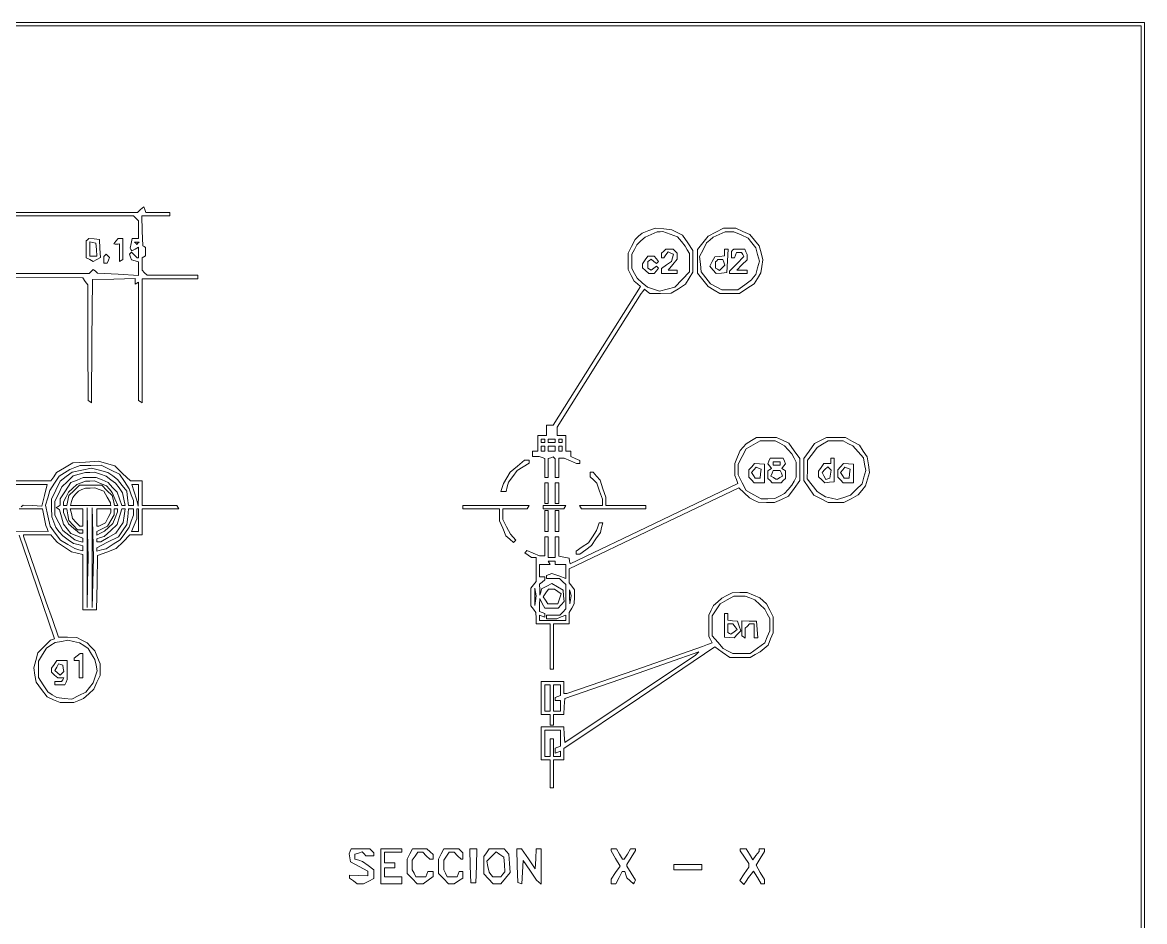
# Paper-space layout 'AN-06-DGE-026' of a CAD drawing. Header units: metres, sheet in millimetres. Extents: x 12 to 193, y 4 to 291.
# Drawn here: x 112.2 to 192.7, y 205.1 to 269.6 of the extents above; entities that cross this region are included whole.
import ezdxf

# ---------------------------------------------------------------- set-up
doc = ezdxf.new("R2010")
doc.units = ezdxf.units.M
doc.layers.add('DGE_CONTORNOS', color=7, linetype='Continuous', lineweight=0)
doc.layers.add('DGE_DATOS', color=7, linetype='Continuous', lineweight=0)

# ---------------------------------------------------------------- blocks, each defined once
blk = doc.blocks.new('LP_REF_DGE_MT_026')
at = {"layer": 'DGE_CONTORNOS'}
for points in [[(29.55, 147.493), (29.55, 25.344), (111.148, 25.344), (192.746, 25.344), (192.746, 147.493), (192.746, 269.642), (111.148, 269.642), (29.55, 269.642)], [(192.495, 201.684), (192.495, 133.976), (186.363, 133.976), (180.231, 133.976), (180.231, 131.348), (180.231, 128.72), (111.649, 128.72), (43.066, 128.72), (43.066, 199.056), (43.066, 269.392), (117.781, 269.392), (192.495, 269.392)], [(157.164, 254.7), (156.686, 254.522), (156.431, 254.291), (156.175, 254.061), (155.924, 253.568), (155.672, 253.075), (155.672, 252.495), (155.672, 251.914), (155.888, 251.485), (156.104, 251.057), (156.34, 250.869), (156.575, 250.681), (153.439, 245.707), (150.302, 240.732), (150.061, 240.732), (149.819, 240.732), (149.819, 240.356), (149.819, 239.981), (149.506, 239.981), (149.194, 239.981), (149.194, 239.418), (149.194, 238.854), (149.006, 238.854), (148.818, 238.854), (148.818, 238.667), (148.818, 238.479), (149.058, 238.479), (149.298, 238.479), (149.496, 238.403), (149.694, 238.327), (149.694, 237.652), (149.694, 236.977), (149.819, 236.977), (149.944, 236.977), (149.944, 237.652), (149.944, 238.327), (150.12, 238.394), (150.295, 238.462), (150.37, 238.387), (150.445, 238.312), (150.445, 237.645), (150.445, 236.977), (150.57, 236.977), (150.695, 236.977), (150.695, 237.666), (150.695, 238.354), (150.887, 238.354), (151.079, 238.354), (151.528, 238.166), (151.977, 237.978), (152.087, 237.978), (152.197, 237.978), (152.197, 238.083), (152.197, 238.189), (151.884, 238.331), (151.571, 238.474), (151.571, 238.664), (151.571, 238.854), (151.384, 238.854), (151.196, 238.854), (151.196, 239.418), (151.196, 239.981), (150.883, 239.981), (150.57, 239.981), (150.57, 240.288), (150.57, 240.595), (153.589, 245.388), (156.608, 250.181), (156.735, 250.339), (156.861, 250.497), (157.051, 250.339), (157.242, 250.181), (158.005, 250.19), (158.768, 250.199), (159.284, 250.526), (159.801, 250.853), (160.066, 251.283), (160.332, 251.712), (160.332, 252.488), (160.332, 253.265), (159.951, 253.819), (159.569, 254.373), (159.193, 254.568), (158.817, 254.762), (158.229, 254.82), (157.641, 254.877)], [(158.702, 254.437), (159.23, 254.251), (159.499, 253.916), (159.769, 253.581), (159.921, 253.32), (160.073, 253.059), (160.077, 252.404), (160.082, 251.75), (159.55, 251.196), (159.018, 250.643), (158.478, 250.499), (157.938, 250.355), (157.505, 250.497), (157.072, 250.64), (156.695, 250.957), (156.318, 251.274), (156.135, 251.629), (155.952, 251.983), (155.952, 252.496), (155.952, 253.009), (156.128, 253.347), (156.303, 253.685), (156.598, 253.96), (156.892, 254.235), (157.329, 254.424), (157.766, 254.614), (157.97, 254.619), (158.173, 254.624)], [(161.961, 254.592), (161.41, 254.311), (161.027, 253.83), (160.645, 253.349), (160.645, 252.496), (160.645, 251.643), (161.034, 251.162), (161.422, 250.681), (161.846, 250.433), (162.27, 250.185), (162.971, 250.185), (163.673, 250.185), (164.197, 250.532), (164.722, 250.879), (164.96, 251.27), (165.198, 251.662), (165.276, 252.127), (165.355, 252.593), (165.218, 253.102), (165.081, 253.611), (164.745, 254.01), (164.41, 254.409), (163.904, 254.639), (163.398, 254.869), (162.955, 254.871), (162.513, 254.874)], [(163.783, 254.386), (164.294, 254.155), (164.565, 253.81), (164.836, 253.465), (164.967, 252.98), (165.097, 252.496), (164.97, 252.023), (164.842, 251.55), (164.683, 251.353), (164.524, 251.157), (164.043, 250.801), (163.562, 250.446), (162.979, 250.448), (162.397, 250.45), (161.997, 250.659), (161.596, 250.869), (161.262, 251.308), (160.927, 251.747), (160.866, 252.287), (160.805, 252.828), (161.056, 253.319), (161.306, 253.81), (161.543, 254.024), (161.779, 254.237), (162.213, 254.426), (162.647, 254.614), (162.96, 254.616), (163.273, 254.618)], [(116.869, 254.046), (116.78, 253.956), (116.78, 253.356), (116.78, 252.755), (117.03, 252.621), (117.28, 252.487), (117.537, 252.625), (117.794, 252.762), (117.756, 253.411), (117.718, 254.061), (117.338, 254.098), (116.958, 254.135)], [(117.507, 253.34), (117.546, 252.872), (117.288, 252.872), (117.03, 252.872), (117.03, 253.381), (117.03, 253.891), (117.249, 253.85), (117.468, 253.808)], [(118.907, 253.935), (118.752, 253.748), (118.861, 253.733), (118.97, 253.718), (119.064, 253.733), (119.158, 253.748), (119.158, 253.115), (119.158, 252.481), (119.283, 252.559), (119.408, 252.636), (119.408, 253.38), (119.408, 254.123), (119.236, 254.123), (119.063, 254.123)], [(120.493, 253.789), (120.409, 253.706), (120.326, 253.789), (120.242, 253.873), (120.409, 253.873), (120.576, 253.873)], [(118.117, 252.915), (118.031, 252.83), (118.031, 252.6), (118.031, 252.371), (118.16, 252.371), (118.289, 252.371), (118.365, 252.567), (118.44, 252.763), (118.321, 252.882), (118.202, 253.001)], [(158.229, 253.222), (158.079, 253.072), (158.079, 252.909), (158.079, 252.746), (158.159, 252.746), (158.239, 252.746), (158.391, 252.955), (158.544, 253.163), (158.74, 253.087), (158.936, 253.012), (158.868, 252.752), (158.8, 252.492), (158.439, 252.235), (158.079, 251.978), (158.079, 251.799), (158.079, 251.62), (158.642, 251.62), (159.206, 251.62), (159.206, 251.745), (159.206, 251.87), (158.882, 251.87), (158.558, 251.87), (158.882, 252.255), (159.206, 252.64), (159.206, 252.856), (159.206, 253.072), (159.055, 253.222), (158.905, 253.372), (158.642, 253.372), (158.38, 253.372)], [(162.585, 253.13), (162.585, 252.888), (162.244, 252.849), (161.904, 252.809), (161.717, 252.473), (161.529, 252.138), (161.767, 251.875), (162.005, 251.611), (162.389, 251.655), (162.772, 251.698), (162.809, 252.535), (162.846, 253.372), (162.715, 253.372), (162.585, 253.372)], [(163.169, 253.289), (163.085, 253.205), (163.085, 252.976), (163.085, 252.746), (163.197, 252.746), (163.309, 252.746), (163.381, 252.934), (163.453, 253.122), (163.637, 253.122), (163.821, 253.122), (163.906, 252.985), (163.99, 252.848), (163.475, 252.323), (162.96, 251.798), (162.96, 251.709), (162.96, 251.62), (163.586, 251.62), (164.212, 251.62), (164.212, 251.745), (164.212, 251.87), (163.846, 251.87), (163.48, 251.87), (163.846, 252.236), (164.212, 252.602), (164.212, 252.789), (164.212, 252.976), (164.136, 253.174), (164.06, 253.372), (163.656, 253.372), (163.252, 253.372)], [(156.897, 252.593), (156.703, 252.315), (156.703, 252.175), (156.703, 252.034), (156.931, 251.827), (157.16, 251.62), (157.354, 251.62), (157.548, 251.62), (157.706, 251.811), (157.865, 252.002), (157.787, 252.079), (157.71, 252.156), (157.525, 252.003), (157.339, 251.849), (157.209, 251.93), (157.078, 252.01), (157.078, 252.246), (157.078, 252.481), (157.209, 252.562), (157.339, 252.643), (157.525, 252.489), (157.71, 252.335), (157.787, 252.413), (157.865, 252.49), (157.706, 252.681), (157.548, 252.872), (157.32, 252.872), (157.092, 252.872)], [(162.543, 252.424), (162.619, 252.226), (162.426, 252.034), (162.233, 251.841), (162.096, 251.926), (161.959, 252.01), (161.959, 252.232), (161.959, 252.454), (162.042, 252.538), (162.126, 252.621), (162.297, 252.621), (162.467, 252.621)], [(164.524, 239.623), (164.149, 239.391), (163.935, 239.149), (163.721, 238.908), (163.528, 238.447), (163.336, 237.986), (163.336, 237.553), (163.336, 237.119), (163.445, 236.829), (163.555, 236.539), (157.532, 233.653), (151.509, 230.768), (151.471, 230.98), (151.433, 231.192), (151.064, 231.265), (150.695, 231.339), (150.695, 232.031), (150.695, 232.722), (150.57, 232.722), (150.445, 232.722), (150.445, 231.971), (150.445, 231.22), (150.195, 231.22), (149.944, 231.22), (149.944, 231.971), (149.944, 232.722), (149.819, 232.722), (149.694, 232.722), (149.694, 232.034), (149.694, 231.345), (149.502, 231.345), (149.311, 231.345), (148.857, 231.535), (148.404, 231.724), (148.33, 231.65), (148.255, 231.575), (148.498, 231.398), (148.741, 231.22), (148.905, 231.22), (149.068, 231.22), (149.068, 230.368), (149.068, 229.516), (148.885, 229.273), (148.701, 229.03), (148.697, 228.397), (148.693, 227.764), (148.877, 227.521), (149.06, 227.278), (149.064, 226.871), (149.068, 226.464), (149.569, 226.464), (150.07, 226.464), (150.07, 224.837), (150.07, 223.21), (150.195, 223.21), (150.32, 223.21), (150.32, 224.837), (150.32, 226.464), (150.883, 226.464), (151.446, 226.464), (151.451, 226.871), (151.455, 227.278), (151.634, 227.591), (151.813, 227.904), (151.817, 228.412), (151.822, 228.92), (151.638, 229.162), (151.454, 229.405), (151.45, 229.914), (151.446, 230.422), (157.533, 233.333), (163.619, 236.243), (164.009, 235.874), (164.399, 235.505), (164.7, 235.35), (165.001, 235.196), (165.597, 235.187), (166.193, 235.178), (166.693, 235.403), (167.193, 235.628), (167.595, 236.189), (167.997, 236.749), (167.997, 237.54), (167.997, 238.332), (167.599, 238.886), (167.201, 239.441), (166.766, 239.648), (166.331, 239.856), (165.615, 239.855), (164.9, 239.855)], [(149.694, 239.605), (149.694, 239.48), (149.569, 239.48), (149.444, 239.48), (149.444, 239.605), (149.444, 239.731), (149.569, 239.731), (149.694, 239.731)], [(149.694, 239.042), (149.694, 238.854), (149.569, 238.854), (149.444, 238.854), (149.444, 239.042), (149.444, 239.23), (149.569, 239.23), (149.694, 239.23)], [(150.445, 239.605), (150.445, 239.48), (150.195, 239.48), (149.944, 239.48), (149.944, 239.605), (149.944, 239.731), (150.195, 239.731), (150.445, 239.731)], [(150.445, 239.042), (150.445, 238.854), (150.195, 238.854), (149.944, 238.854), (149.944, 239.042), (149.944, 239.23), (150.195, 239.23), (150.445, 239.23)], [(150.946, 239.605), (150.946, 239.48), (150.821, 239.48), (150.695, 239.48), (150.695, 239.605), (150.695, 239.731), (150.821, 239.731), (150.946, 239.731)], [(150.946, 239.042), (150.946, 238.854), (150.821, 238.854), (150.695, 238.854), (150.695, 239.042), (150.695, 239.23), (150.821, 239.23), (150.946, 239.23)], [(166.564, 239.43), (166.902, 239.254), (167.168, 238.96), (167.434, 238.667), (167.585, 238.374), (167.737, 238.081), (167.737, 237.54), (167.737, 237), (167.585, 236.707), (167.434, 236.414), (167.168, 236.12), (166.902, 235.827), (166.549, 235.643), (166.196, 235.459), (165.714, 235.453), (165.232, 235.446), (164.69, 235.742), (164.149, 236.039), (163.867, 236.597), (163.586, 237.155), (163.586, 237.54), (163.586, 237.925), (163.867, 238.483), (164.149, 239.041), (164.65, 239.321), (165.15, 239.601), (165.688, 239.603), (166.226, 239.605)], [(169.483, 239.631), (169.06, 239.418), (168.67, 238.873), (168.279, 238.329), (168.279, 237.549), (168.279, 236.768), (168.647, 236.237), (169.014, 235.707), (169.523, 235.444), (170.031, 235.182), (170.594, 235.182), (171.157, 235.182), (171.677, 235.45), (172.197, 235.719), (172.46, 236.052), (172.722, 236.385), (172.863, 236.857), (173.004, 237.328), (172.919, 237.894), (172.834, 238.461), (172.555, 238.875), (172.276, 239.289), (171.779, 239.57), (171.283, 239.852), (170.594, 239.848), (169.906, 239.844)], [(171.458, 239.424), (171.809, 239.243), (172.186, 238.813), (172.563, 238.383), (172.648, 237.932), (172.732, 237.481), (172.604, 237.006), (172.476, 236.53), (172.052, 236.119), (171.627, 235.707), (171.157, 235.545), (170.687, 235.384), (170.262, 235.48), (169.838, 235.575), (169.536, 235.773), (169.234, 235.971), (168.886, 236.427), (168.538, 236.884), (168.547, 237.553), (168.557, 238.222), (168.902, 238.674), (169.247, 239.126), (169.639, 239.365), (170.031, 239.604), (170.569, 239.605), (171.107, 239.605)], [(118.51, 237.528), (119.163, 237.203), (119.516, 236.683), (119.869, 236.164), (120.014, 235.738), (120.159, 235.313), (120.159, 235.144), (120.159, 234.975), (119.988, 234.975), (119.816, 234.975), (119.749, 235.48), (119.681, 235.985), (119.357, 236.41), (119.033, 236.835), (118.675, 237.089), (118.318, 237.344), (117.737, 237.499), (117.156, 237.655), (116.468, 237.51), (115.779, 237.366), (115.347, 237.036), (114.915, 236.706), (114.596, 236.066), (114.277, 235.426), (114.286, 234.794), (114.296, 234.161), (114.443, 233.777), (114.59, 233.393), (114.84, 233.085), (115.09, 232.778), (115.473, 232.508), (115.856, 232.238), (116.193, 232.154), (116.529, 232.069), (116.529, 231.886), (116.529, 231.704), (116.248, 231.788), (115.966, 231.872), (115.447, 232.17), (114.927, 232.468), (114.556, 232.972), (114.185, 233.477), (114.025, 234.231), (113.865, 234.985), (114.02, 235.512), (114.175, 236.039), (114.5, 236.557), (114.825, 237.076), (115.206, 237.308), (115.588, 237.54), (115.965, 237.687), (116.342, 237.834), (117.099, 237.844), (117.857, 237.853)], [(147.723, 237.789), (147.209, 237.348), (146.964, 236.944), (146.719, 236.539), (146.634, 236.258), (146.549, 235.976), (146.731, 235.976), (146.914, 235.976), (146.997, 236.306), (147.079, 236.636), (147.399, 237.055), (147.719, 237.474), (148.143, 237.736), (148.568, 237.999), (148.568, 238.114), (148.568, 238.229), (148.403, 238.229), (148.237, 238.229)], [(164.544, 237.75), (164.337, 237.521), (164.337, 237.258), (164.337, 236.995), (164.533, 236.798), (164.73, 236.602), (165.097, 236.602), (165.463, 236.602), (165.463, 237.263), (165.463, 237.925), (165.107, 237.952), (164.752, 237.979)], [(165.188, 237.243), (165.15, 236.915), (164.976, 236.915), (164.802, 236.915), (164.67, 237.123), (164.539, 237.332), (164.697, 237.522), (164.856, 237.713), (165.041, 237.642), (165.226, 237.571)], [(165.787, 238.15), (165.709, 237.947), (165.842, 237.786), (165.976, 237.625), (165.845, 237.544), (165.713, 237.463), (165.713, 237.183), (165.713, 236.902), (165.864, 236.752), (166.014, 236.602), (166.339, 236.602), (166.665, 236.602), (166.815, 236.752), (166.965, 236.902), (166.965, 237.183), (166.965, 237.463), (166.834, 237.544), (166.702, 237.625), (166.836, 237.786), (166.969, 237.947), (166.891, 238.15), (166.813, 238.354), (166.339, 238.354), (165.865, 238.354)], [(166.589, 237.978), (166.589, 237.853), (166.339, 237.853), (166.089, 237.853), (166.089, 237.978), (166.089, 238.104), (166.339, 238.104), (166.589, 238.104)], [(170.219, 238.166), (170.219, 237.978), (169.976, 237.978), (169.732, 237.978), (169.538, 237.7), (169.343, 237.422), (169.343, 237.219), (169.343, 237.016), (169.572, 236.808), (169.801, 236.601), (170.135, 236.629), (170.469, 236.656), (170.469, 237.505), (170.469, 238.354), (170.344, 238.354), (170.219, 238.354)], [(170.198, 237.22), (170.156, 236.934), (170.008, 236.886), (169.86, 236.837), (169.727, 237.086), (169.594, 237.335), (169.798, 237.54), (170.002, 237.744), (170.121, 237.625), (170.24, 237.507)], [(170.927, 237.75), (170.719, 237.521), (170.719, 237.258), (170.719, 236.995), (170.916, 236.798), (171.113, 236.602), (171.479, 236.602), (171.846, 236.602), (171.846, 237.263), (171.846, 237.925), (171.49, 237.952), (171.134, 237.979)], [(171.571, 237.243), (171.533, 236.915), (171.359, 236.915), (171.185, 236.915), (171.053, 237.123), (170.922, 237.332), (171.08, 237.522), (171.238, 237.713), (171.424, 237.642), (171.609, 237.571)], [(117.794, 237.206), (118.219, 237.059), (118.55, 236.817), (118.88, 236.575), (119.135, 236.23), (119.39, 235.885), (119.476, 235.43), (119.561, 234.975), (119.447, 234.975), (119.333, 234.975), (119.168, 235.444), (119.003, 235.913), (118.674, 236.268), (118.344, 236.622), (117.922, 236.8), (117.5, 236.977), (117.03, 236.977), (116.56, 236.977), (116.121, 236.794), (115.683, 236.611), (115.293, 236.022), (114.903, 235.432), (114.903, 235.211), (114.903, 234.989), (114.764, 234.904), (114.625, 234.818), (114.739, 234.74), (114.852, 234.662), (115.002, 234.147), (115.153, 233.632), (115.415, 233.299), (115.677, 232.966), (116.103, 232.788), (116.529, 232.61), (116.529, 232.47), (116.529, 232.33), (116.248, 232.413), (115.966, 232.496), (115.528, 232.835), (115.09, 233.175), (114.809, 233.726), (114.527, 234.277), (114.527, 234.774), (114.527, 235.271), (114.776, 235.785), (115.025, 236.3), (115.433, 236.691), (115.841, 237.083), (116.279, 237.207), (116.717, 237.33), (117.043, 237.341), (117.368, 237.353)], [(152.948, 237.184), (152.948, 237.016), (153.191, 236.796), (153.434, 236.576), (153.629, 236.004), (153.824, 235.431), (153.824, 235.203), (153.824, 234.975), (153.003, 234.975), (152.182, 234.975), (152.26, 234.85), (152.337, 234.724), (154.645, 234.724), (156.953, 234.724), (156.953, 234.85), (156.953, 234.975), (155.514, 234.975), (154.074, 234.975), (154.074, 235.265), (154.074, 235.556), (153.87, 236.173), (153.665, 236.789), (153.41, 237.071), (153.155, 237.353), (153.051, 237.353), (152.948, 237.353)], [(166.674, 237.277), (166.751, 237.077), (166.576, 236.966), (166.402, 236.856), (166.339, 236.856), (166.277, 236.856), (166.102, 236.966), (165.927, 237.077), (166.004, 237.277), (166.081, 237.478), (166.339, 237.478), (166.597, 237.478)], [(117.8, 236.549), (118.224, 236.372), (118.436, 236.138), (118.647, 235.904), (118.842, 235.439), (119.036, 234.975), (118.919, 234.975), (118.802, 234.975), (118.723, 235.333), (118.645, 235.69), (118.267, 236.052), (117.89, 236.414), (117.093, 236.414), (116.296, 236.414), (115.918, 236.052), (115.54, 235.69), (115.462, 235.333), (115.383, 234.975), (115.268, 234.975), (115.153, 234.975), (115.153, 235.106), (115.153, 235.237), (115.329, 235.575), (115.504, 235.913), (115.798, 236.187), (116.092, 236.462), (116.404, 236.586), (116.717, 236.711), (117.046, 236.719), (117.375, 236.727)], [(117.71, 236.104), (118.031, 235.982), (118.281, 235.572), (118.531, 235.162), (118.531, 235.069), (118.532, 234.975), (117.084, 234.975), (115.637, 234.975), (115.722, 235.256), (115.808, 235.538), (116.012, 235.772), (116.217, 236.005), (116.467, 236.108), (116.717, 236.21), (117.053, 236.218), (117.389, 236.226)], [(120.52, 235.694), (120.505, 234.912), (120.45, 235.162), (120.394, 235.413), (120.222, 235.945), (120.049, 236.477), (120.292, 236.477), (120.534, 236.477)], [(149.694, 235.851), (149.694, 235.1), (149.819, 235.1), (149.944, 235.1), (149.944, 235.851), (149.944, 236.602), (149.819, 236.602), (149.694, 236.602)], [(150.445, 235.851), (150.445, 235.1), (150.57, 235.1), (150.695, 235.1), (150.695, 235.851), (150.695, 236.602), (150.57, 236.602), (150.445, 236.602)], [(115.455, 234.302), (115.534, 233.879), (115.838, 233.551), (116.142, 233.223), (116.336, 233.223), (116.529, 233.223), (116.529, 233.097), (116.529, 232.972), (116.414, 232.972), (116.298, 232.972), (115.896, 233.311), (115.494, 233.649), (115.324, 234.058), (115.153, 234.466), (115.153, 234.595), (115.153, 234.724), (115.264, 234.724), (115.375, 234.724)], [(116.529, 234.099), (116.529, 233.473), (116.426, 233.473), (116.323, 233.473), (116.06, 233.754), (115.797, 234.036), (115.712, 234.38), (115.626, 234.724), (116.078, 234.724), (116.529, 234.724)], [(116.873, 229.437), (116.835, 227.653), (116.835, 231.22), (116.835, 234.787), (116.873, 233.004), (116.912, 231.22)], [(117.249, 229.437), (117.21, 227.653), (117.21, 231.22), (117.21, 234.787), (117.249, 233.004), (117.287, 231.22)], [(118.532, 234.593), (118.532, 234.462), (118.343, 234.096), (118.154, 233.731), (117.913, 233.602), (117.672, 233.473), (117.601, 233.473), (117.531, 233.473), (117.531, 234.099), (117.531, 234.724), (118.031, 234.724), (118.532, 234.724)], [(119.032, 234.615), (119.032, 234.505), (118.856, 234.083), (118.679, 233.661), (118.386, 233.395), (118.094, 233.129), (117.812, 232.984), (117.531, 232.838), (117.531, 232.965), (117.531, 233.091), (117.912, 233.288), (118.293, 233.485), (118.537, 233.886), (118.781, 234.286), (118.782, 234.505), (118.782, 234.724), (118.907, 234.724), (119.032, 234.724)], [(119.5, 234.23), (119.433, 233.735), (119.162, 233.354), (118.891, 232.973), (118.356, 232.66), (117.822, 232.347), (117.676, 232.347), (117.531, 232.347), (117.531, 232.463), (117.531, 232.58), (117.795, 232.664), (118.059, 232.748), (118.533, 233.176), (119.007, 233.604), (119.172, 234.164), (119.337, 234.724), (119.452, 234.724), (119.566, 234.724)], [(120.159, 234.493), (120.159, 234.261), (120.014, 233.836), (119.87, 233.41), (119.547, 232.954), (119.224, 232.499), (118.722, 232.182), (118.219, 231.865), (117.875, 231.779), (117.531, 231.694), (117.531, 231.815), (117.531, 231.937), (118.313, 232.325), (119.095, 232.713), (119.392, 233.154), (119.689, 233.595), (119.752, 234.16), (119.816, 234.724), (119.987, 234.724), (120.159, 234.724)], [(120.534, 233.911), (120.534, 233.097), (120.282, 233.097), (120.03, 233.097), (120.22, 233.551), (120.409, 234.004), (120.409, 234.364), (120.409, 234.724), (120.472, 234.724), (120.534, 234.724)], [(143.812, 234.85), (143.812, 234.724), (145.126, 234.724), (146.44, 234.724), (146.44, 234.297), (146.44, 233.869), (146.674, 233.327), (146.908, 232.785), (147.176, 232.545), (147.443, 232.306), (147.525, 232.388), (147.607, 232.47), (147.414, 232.69), (147.22, 232.91), (146.955, 233.437), (146.691, 233.964), (146.691, 234.344), (146.691, 234.724), (147.559, 234.724), (148.428, 234.724), (148.505, 234.85), (148.583, 234.975), (146.197, 234.975), (143.812, 234.975)], [(149.569, 234.85), (149.569, 234.724), (150.313, 234.724), (151.056, 234.724), (151.133, 234.85), (151.211, 234.975), (150.39, 234.975), (149.569, 234.975)], [(149.694, 233.848), (149.694, 233.097), (149.819, 233.097), (149.944, 233.097), (149.944, 233.848), (149.944, 234.599), (149.819, 234.599), (149.694, 234.599)], [(150.445, 233.848), (150.445, 233.097), (150.57, 233.097), (150.695, 233.097), (150.695, 233.848), (150.695, 234.599), (150.57, 234.599), (150.445, 234.599)], [(153.502, 233.443), (153.413, 233.163), (153.12, 232.724), (152.826, 232.284), (152.387, 231.986), (151.947, 231.688), (151.947, 231.579), (151.947, 231.47), (152.08, 231.47), (152.214, 231.47), (152.629, 231.787), (153.045, 232.104), (153.364, 232.57), (153.683, 233.035), (153.767, 233.379), (153.851, 233.723), (153.721, 233.723), (153.591, 233.723)], [(150.445, 230.845), (150.445, 230.72), (150.821, 230.72), (151.196, 230.72), (151.196, 230.224), (151.196, 229.729), (150.693, 229.907), (150.19, 230.084), (150.005, 230.013), (149.819, 229.942), (149.819, 229.83), (149.819, 229.718), (150.279, 229.718), (150.738, 229.718), (150.967, 229.511), (151.196, 229.304), (151.196, 228.426), (151.196, 227.548), (150.989, 227.319), (150.782, 227.09), (150.301, 227.09), (149.819, 227.09), (149.819, 226.965), (149.819, 226.84), (150.187, 226.84), (150.554, 226.84), (150.875, 226.962), (151.196, 227.084), (151.196, 226.899), (151.196, 226.715), (150.257, 226.715), (149.319, 226.715), (149.319, 226.898), (149.319, 227.082), (149.506, 227.01), (149.694, 226.938), (149.694, 227.081), (149.694, 227.223), (149.506, 227.295), (149.319, 227.367), (149.324, 227.823), (149.329, 228.279), (149.515, 227.935), (149.702, 227.591), (150.179, 227.591), (150.657, 227.591), (150.873, 227.829), (151.088, 228.068), (151.048, 228.48), (151.008, 228.893), (150.609, 229.125), (150.21, 229.357), (149.836, 229.164), (149.463, 228.971), (149.405, 228.75), (149.348, 228.529), (149.333, 228.921), (149.319, 229.312), (149.506, 229.468), (149.694, 229.624), (149.694, 229.734), (149.694, 229.843), (149.506, 229.843), (149.319, 229.843), (149.319, 230.281), (149.319, 230.72), (149.702, 230.72), (150.084, 230.72), (150.007, 230.845), (149.93, 230.97), (150.187, 230.97), (150.445, 230.97)], [(149.033, 228.124), (148.981, 227.778), (148.979, 228.404), (148.977, 229.03), (149.031, 228.75), (149.085, 228.47)], [(150.637, 228.792), (150.877, 228.616), (150.752, 228.26), (150.627, 227.904), (150.27, 227.904), (149.912, 227.904), (149.742, 228.16), (149.572, 228.416), (149.766, 228.692), (149.959, 228.967), (150.178, 228.967), (150.397, 228.967)], [(151.535, 228.187), (151.48, 227.904), (151.478, 228.404), (151.475, 228.905), (151.532, 228.687), (151.589, 228.47)], [(162.772, 228.509), (162.397, 228.311), (162.103, 228.045), (161.81, 227.778), (161.634, 227.44), (161.458, 227.103), (161.458, 226.337), (161.458, 225.572), (161.58, 225.344), (161.702, 225.115), (161.361, 224.98), (161.02, 224.844), (156.152, 223.151), (151.285, 221.458), (151.178, 221.458), (151.071, 221.458), (151.071, 221.896), (151.071, 222.334), (150.257, 222.334), (149.444, 222.334), (149.444, 221.145), (149.444, 219.956), (149.757, 219.956), (150.07, 219.956), (150.07, 219.581), (150.07, 219.205), (150.195, 219.205), (150.32, 219.205), (150.32, 219.581), (150.32, 219.956), (150.689, 219.956), (151.057, 219.956), (151.095, 220.537), (151.133, 221.117), (153.762, 222.027), (156.39, 222.937), (158.572, 223.698), (160.755, 224.459), (160.637, 224.341), (160.519, 224.224), (155.826, 221.085), (151.133, 217.946), (151.095, 218.513), (151.057, 219.08), (150.25, 219.08), (149.444, 219.08), (149.444, 217.891), (149.444, 216.702), (149.757, 216.702), (150.07, 216.702), (150.07, 215.701), (150.07, 214.7), (150.195, 214.7), (150.32, 214.7), (150.32, 215.701), (150.32, 216.702), (150.695, 216.702), (151.071, 216.702), (151.071, 217.116), (151.071, 217.529), (156.484, 221.169), (161.898, 224.808), (162.437, 224.435), (162.976, 224.061), (163.701, 224.061), (164.426, 224.061), (164.788, 224.259), (165.15, 224.457), (165.434, 224.7), (165.718, 224.944), (165.904, 225.387), (166.089, 225.831), (166.089, 226.403), (166.089, 226.975), (165.852, 227.439), (165.615, 227.904), (165.378, 228.118), (165.141, 228.332), (164.68, 228.525), (164.22, 228.717), (163.684, 228.712), (163.148, 228.707)], [(164.422, 228.334), (164.775, 228.201), (165.13, 227.864), (165.485, 227.528), (165.662, 227.19), (165.839, 226.852), (165.839, 226.404), (165.839, 225.956), (165.66, 225.529), (165.482, 225.103), (164.953, 224.72), (164.424, 224.337), (163.811, 224.337), (163.198, 224.337), (162.847, 224.518), (162.497, 224.699), (162.103, 225.148), (161.709, 225.597), (161.709, 226.325), (161.709, 227.053), (161.994, 227.476), (162.279, 227.9), (162.776, 228.181), (163.273, 228.463), (163.672, 228.465), (164.07, 228.467)], [(162.585, 226.366), (162.585, 225.516), (162.94, 225.489), (163.296, 225.462), (163.526, 225.717), (163.757, 225.971), (163.638, 226.312), (163.519, 226.652), (163.177, 226.692), (162.835, 226.731), (162.835, 226.973), (162.835, 227.215), (162.71, 227.215), (162.585, 227.215)], [(163.347, 226.263), (163.514, 226.062), (163.281, 225.892), (163.048, 225.721), (162.942, 225.787), (162.835, 225.853), (162.835, 226.159), (162.835, 226.464), (163.007, 226.464), (163.18, 226.464)], [(163.836, 226.146), (163.836, 225.603), (163.961, 225.526), (164.086, 225.448), (164.086, 225.806), (164.086, 226.164), (164.237, 226.314), (164.387, 226.464), (164.549, 226.464), (164.712, 226.464), (164.712, 225.964), (164.712, 225.463), (164.844, 225.463), (164.976, 225.463), (164.938, 226.058), (164.9, 226.652), (164.368, 226.67), (163.836, 226.688)], [(116.601, 224.906), (116.917, 224.699), (117.161, 224.299), (117.405, 223.899), (117.48, 223.5), (117.555, 223.102), (117.411, 222.663), (117.266, 222.225), (117.011, 221.901), (116.756, 221.576), (116.245, 221.316), (115.734, 221.055), (115.195, 221.116), (114.656, 221.177), (114.341, 221.383), (114.026, 221.589), (113.689, 222.098), (113.353, 222.607), (113.353, 223.199), (113.353, 223.791), (113.641, 224.258), (113.93, 224.725), (114.239, 224.928), (114.549, 225.131), (115.007, 225.209), (115.466, 225.288), (115.875, 225.201), (116.285, 225.113)], [(116.123, 224.163), (115.904, 223.996), (115.904, 223.916), (115.904, 223.836), (116.091, 223.836), (116.279, 223.836), (116.279, 223.21), (116.279, 222.585), (116.404, 222.585), (116.529, 222.585), (116.529, 223.461), (116.529, 224.337), (116.436, 224.333), (116.342, 224.329)], [(114.472, 223.558), (114.277, 223.28), (114.277, 223.139), (114.277, 222.999), (114.506, 222.792), (114.734, 222.585), (114.951, 222.585), (115.168, 222.585), (115.09, 222.459), (115.013, 222.334), (114.77, 222.334), (114.527, 222.334), (114.527, 222.209), (114.527, 222.084), (114.889, 222.084), (115.251, 222.084), (115.327, 222.282), (115.403, 222.48), (115.403, 223.158), (115.403, 223.836), (115.035, 223.836), (114.666, 223.836)], [(115.133, 223.281), (115.176, 223.059), (115.045, 222.927), (114.913, 222.795), (114.723, 222.953), (114.532, 223.111), (114.663, 223.356), (114.794, 223.601), (114.942, 223.552), (115.09, 223.502)], [(150.07, 221.145), (150.07, 220.207), (149.882, 220.207), (149.694, 220.207), (149.694, 221.145), (149.694, 222.084), (149.882, 222.084), (150.07, 222.084)], [(150.821, 221.705), (150.821, 221.325), (150.633, 221.253), (150.445, 221.181), (150.445, 221.069), (150.445, 220.958), (150.633, 220.958), (150.821, 220.958), (150.821, 220.582), (150.821, 220.207), (150.57, 220.207), (150.32, 220.207), (150.32, 221.145), (150.32, 222.084), (150.57, 222.084), (150.821, 222.084)], [(150.821, 218.263), (150.821, 217.696), (150.633, 217.624), (150.445, 217.552), (150.445, 217.364), (150.445, 217.176), (150.633, 217.248), (150.821, 217.32), (150.821, 217.137), (150.821, 216.953), (150.57, 216.953), (150.32, 216.953), (150.32, 217.578), (150.32, 218.204), (150.195, 218.204), (150.07, 218.204), (150.07, 217.578), (150.07, 216.953), (149.882, 216.953), (149.694, 216.953), (149.694, 217.891), (149.694, 218.83), (150.257, 218.83), (150.821, 218.83)], [(135.726, 210.141), (135.658, 209.962), (135.699, 209.672), (135.74, 209.381), (136.366, 209.043), (136.991, 208.706), (136.991, 208.543), (136.991, 208.38), (136.334, 208.407), (135.677, 208.434), (135.677, 208.32), (135.677, 208.206), (135.956, 208.011), (136.234, 207.817), (136.462, 207.817), (136.691, 207.817), (137.06, 208.007), (137.429, 208.198), (137.429, 208.502), (137.429, 208.805), (137.023, 209.11), (136.616, 209.414), (136.334, 209.5), (136.053, 209.586), (136.053, 209.756), (136.053, 209.927), (136.316, 210.011), (136.579, 210.094), (136.716, 209.957), (136.854, 209.819), (137.142, 209.819), (137.429, 209.819), (137.429, 209.919), (137.429, 210.019), (137.279, 210.169), (137.129, 210.32), (136.462, 210.32), (135.795, 210.32)], [(137.93, 209.068), (137.93, 207.817), (138.681, 207.817), (139.432, 207.817), (139.432, 208.067), (139.432, 208.317), (138.806, 208.317), (138.18, 208.317), (138.18, 208.63), (138.18, 208.943), (138.556, 208.943), (138.931, 208.943), (138.931, 209.131), (138.931, 209.318), (138.556, 209.318), (138.18, 209.318), (138.18, 209.694), (138.18, 210.069), (138.806, 210.069), (139.432, 210.069), (139.432, 210.194), (139.432, 210.32), (138.681, 210.32), (137.93, 210.32)], [(139.998, 209.95), (139.807, 209.581), (139.807, 209.065), (139.807, 208.548), (140.173, 208.182), (140.539, 207.817), (140.748, 207.817), (140.958, 207.817), (141.321, 208.075), (141.685, 208.334), (141.685, 208.513), (141.685, 208.693), (141.493, 208.693), (141.301, 208.693), (141.229, 208.505), (141.157, 208.317), (140.8, 208.317), (140.442, 208.317), (140.312, 208.559), (140.183, 208.801), (140.183, 209.157), (140.183, 209.513), (140.378, 209.791), (140.572, 210.069), (140.753, 210.069), (140.934, 210.069), (141.184, 209.819), (141.434, 209.569), (141.559, 209.569), (141.685, 209.569), (141.685, 209.737), (141.685, 209.905), (141.456, 210.112), (141.227, 210.32), (140.708, 210.32), (140.189, 210.32)], [(142.251, 209.95), (142.06, 209.581), (142.06, 209.065), (142.06, 208.548), (142.426, 208.182), (142.792, 207.817), (142.993, 207.817), (143.195, 207.817), (143.504, 208.019), (143.812, 208.221), (143.812, 208.457), (143.812, 208.693), (143.683, 208.693), (143.554, 208.693), (143.482, 208.505), (143.41, 208.317), (143.052, 208.317), (142.695, 208.317), (142.565, 208.559), (142.435, 208.801), (142.435, 209.157), (142.435, 209.513), (142.63, 209.791), (142.825, 210.069), (143.006, 210.069), (143.186, 210.069), (143.437, 209.819), (143.687, 209.569), (143.75, 209.569), (143.812, 209.569), (143.812, 209.794), (143.812, 210.019), (143.662, 210.169), (143.512, 210.32), (142.977, 210.32), (142.442, 210.32)], [(144.339, 209.099), (144.375, 207.879), (144.563, 207.879), (144.751, 207.879), (144.787, 209.099), (144.822, 210.32), (144.563, 210.32), (144.304, 210.32)], [(145.509, 210.041), (145.314, 209.763), (145.314, 209.141), (145.314, 208.519), (145.65, 208.168), (145.987, 207.817), (146.265, 207.817), (146.543, 207.817), (146.881, 208.217), (147.218, 208.618), (147.164, 209.274), (147.109, 209.929), (146.947, 210.124), (146.785, 210.32), (146.244, 210.32), (145.704, 210.32)], [(147.719, 209.109), (147.754, 207.899), (147.905, 207.85), (148.055, 207.8), (148.093, 208.638), (148.13, 209.477), (148.61, 208.778), (149.09, 208.079), (149.267, 207.933), (149.444, 207.786), (149.444, 209.053), (149.444, 210.32), (149.262, 210.32), (149.081, 210.32), (149.043, 209.606), (149.006, 208.893), (148.516, 209.606), (148.026, 210.32), (147.854, 210.32), (147.683, 210.32)], [(154.45, 210.248), (154.45, 210.176), (154.771, 209.628), (155.093, 209.08), (154.771, 208.607), (154.45, 208.134), (154.45, 207.975), (154.45, 207.817), (154.618, 207.817), (154.786, 207.817), (155.022, 208.255), (155.258, 208.693), (155.346, 208.693), (155.434, 208.693), (155.508, 208.459), (155.583, 208.225), (155.817, 208.013), (156.052, 207.8), (156.131, 207.929), (156.211, 208.058), (155.894, 208.56), (155.576, 209.063), (155.576, 209.131), (155.576, 209.198), (155.889, 209.694), (156.202, 210.189), (156.202, 210.255), (156.202, 210.32), (156.021, 210.32), (155.841, 210.32), (155.619, 209.944), (155.397, 209.569), (155.33, 209.569), (155.263, 209.57), (155.05, 209.945), (154.837, 210.32), (154.643, 210.32), (154.45, 210.32)], [(163.711, 210.25), (163.711, 210.181), (164.024, 209.721), (164.337, 209.26), (164.337, 209.131), (164.337, 209.001), (164.011, 208.522), (163.685, 208.042), (163.835, 207.898), (163.985, 207.754), (164.155, 208.004), (164.326, 208.255), (164.498, 208.49), (164.671, 208.726), (164.952, 208.271), (165.233, 207.817), (165.348, 207.817), (165.463, 207.817), (165.463, 207.962), (165.463, 208.107), (165.161, 208.622), (164.86, 209.137), (165.161, 209.634), (165.462, 210.132), (165.462, 210.226), (165.463, 210.32), (165.275, 210.32), (165.088, 210.32), (165.085, 210.226), (165.082, 210.132), (164.852, 209.833), (164.622, 209.533), (164.39, 209.927), (164.158, 210.32), (163.934, 210.32), (163.711, 210.32)], [(146.792, 209.201), (146.831, 208.674), (146.683, 208.496), (146.535, 208.317), (146.253, 208.317), (145.97, 208.317), (145.831, 208.486), (145.691, 208.654), (145.614, 209.04), (145.536, 209.427), (145.869, 209.76), (146.201, 210.092), (146.477, 209.91), (146.753, 209.728)], [(158.955, 209.005), (158.955, 208.818), (159.956, 208.818), (160.958, 208.818), (160.958, 209.005), (160.958, 209.193), (159.956, 209.193), (158.955, 209.193)]]:
    blk.add_lwpolyline(points, close=True, dxfattribs=at)
for points in [[(111.961, 232.846), (113.235, 229.123), (114.508, 225.401), (114.361, 225.35), (114.214, 225.299), (113.757, 224.845), (113.3, 224.39), (113.154, 223.849), (113.008, 223.307), (113.093, 222.79), (113.178, 222.272), (113.571, 221.745), (113.964, 221.218), (114.436, 221.025), (114.908, 220.832), (115.397, 220.832), (115.887, 220.832), (116.24, 220.966), (116.592, 221.099), (116.952, 221.435), (117.312, 221.771), (117.544, 222.272), (117.775, 222.772), (117.778, 223.183), (117.781, 223.594), (117.587, 224.057), (117.394, 224.521), (117.118, 224.816), (116.842, 225.111), (116.47, 225.305), (116.098, 225.499), (115.442, 225.508), (114.785, 225.518), (114.345, 226.773), (113.904, 228.029), (113.089, 230.397), (112.274, 232.766), (112.274, 232.807), (112.274, 232.847), (113.256, 232.847), (114.238, 232.847), (114.476, 232.582), (114.715, 232.317), (115.215, 231.973), (115.716, 231.628), (116.123, 231.539), (116.529, 231.451), (116.529, 229.458), (116.529, 227.466), (117.027, 227.466), (117.524, 227.466), (117.559, 229.42), (117.593, 231.373), (118.264, 231.624), (118.935, 231.874), (119.422, 232.36), (119.909, 232.847), (120.347, 232.847), (120.785, 232.847), (120.785, 233.786), (120.785, 234.724), (122.106, 234.724), (123.427, 234.724), (123.35, 234.85), (123.273, 234.975), (122.029, 234.975), (120.785, 234.975), (120.785, 235.851), (120.785, 236.727), (120.369, 236.727), (119.953, 236.727), (119.389, 237.268), (118.824, 237.809), (118.239, 237.973), (117.655, 238.136), (116.73, 238.077), (115.805, 238.018), (115.228, 237.679), (114.65, 237.341), (114.449, 237.034), (114.248, 236.727), (104.313, 236.727)], [(104.323, 251.351), (116.522, 251.303), (116.709, 251.055), (116.897, 250.807), (116.901, 246.653), (116.905, 242.499), (117.028, 242.422), (117.152, 242.346), (117.185, 246.764), (117.218, 251.182), (118.751, 251.217), (120.284, 251.252), (120.284, 251.053), (120.284, 250.854), (120.409, 250.932), (120.534, 251.009), (120.534, 246.754), (120.534, 242.499), (120.659, 242.421), (120.785, 242.344), (120.785, 246.794), (120.785, 251.245), (122.787, 251.245), (124.789, 251.245), (124.789, 251.37), (124.789, 251.495), (122.966, 251.495), (121.142, 251.495), (120.963, 251.674), (120.785, 251.852), (120.785, 252.292), (120.785, 252.732), (120.91, 252.809), (121.035, 252.886), (121.035, 253.184), (121.035, 253.483), (120.933, 253.546), (120.831, 253.609), (120.802, 254.679), (120.772, 255.75), (121.78, 255.75), (122.787, 255.75), (122.787, 255.875), (122.787, 256), (121.924, 256), (121.062, 256), (120.983, 256.205), (120.904, 256.41), (120.678, 256.205), (120.452, 256), (92.067, 256)], [(91.759, 255.75), (120.177, 255.75), (120.355, 255.571), (120.534, 255.393), (120.534, 254.758), (120.534, 254.123), (120.299, 254.123), (120.063, 254.123), (119.997, 253.78), (119.932, 253.436), (119.99, 253.341), (120.049, 253.246), (120.292, 253.376), (120.534, 253.506), (120.534, 253.126), (120.534, 252.746), (120.481, 252.746), (120.427, 252.746), (120.224, 252.949), (120.022, 253.152), (119.95, 253.08), (119.878, 253.008), (119.956, 252.803), (120.035, 252.598), (120.285, 252.532), (120.534, 252.467), (120.534, 251.969), (120.534, 251.47), (119.064, 251.56), (117.593, 251.649), (117.431, 251.78), (117.27, 251.91), (117.125, 251.765), (116.98, 251.62), (104.688, 251.62)], [(111.974, 234.724), (112.802, 234.724), (113.63, 234.724), (113.758, 234.13), (113.885, 233.535), (113.97, 233.314), (114.055, 233.094), (110.083, 233.127)], [(103.833, 236.47), (113.976, 236.477), (113.787, 235.694), (113.598, 234.912), (112.924, 234.956), (112.249, 234.999), (112.111, 234.862)]]:
    blk.add_lwpolyline(points, dxfattribs=at)

psp = doc.layouts.new('AN-06-DGE-026')

# ---------------------------------------------------------------- block references
at = {"layer": 'DGE_DATOS'}
psp.add_blockref('LP_REF_DGE_MT_026', (0, 0), dxfattribs=at)

doc.saveas('drawing.dxf')
